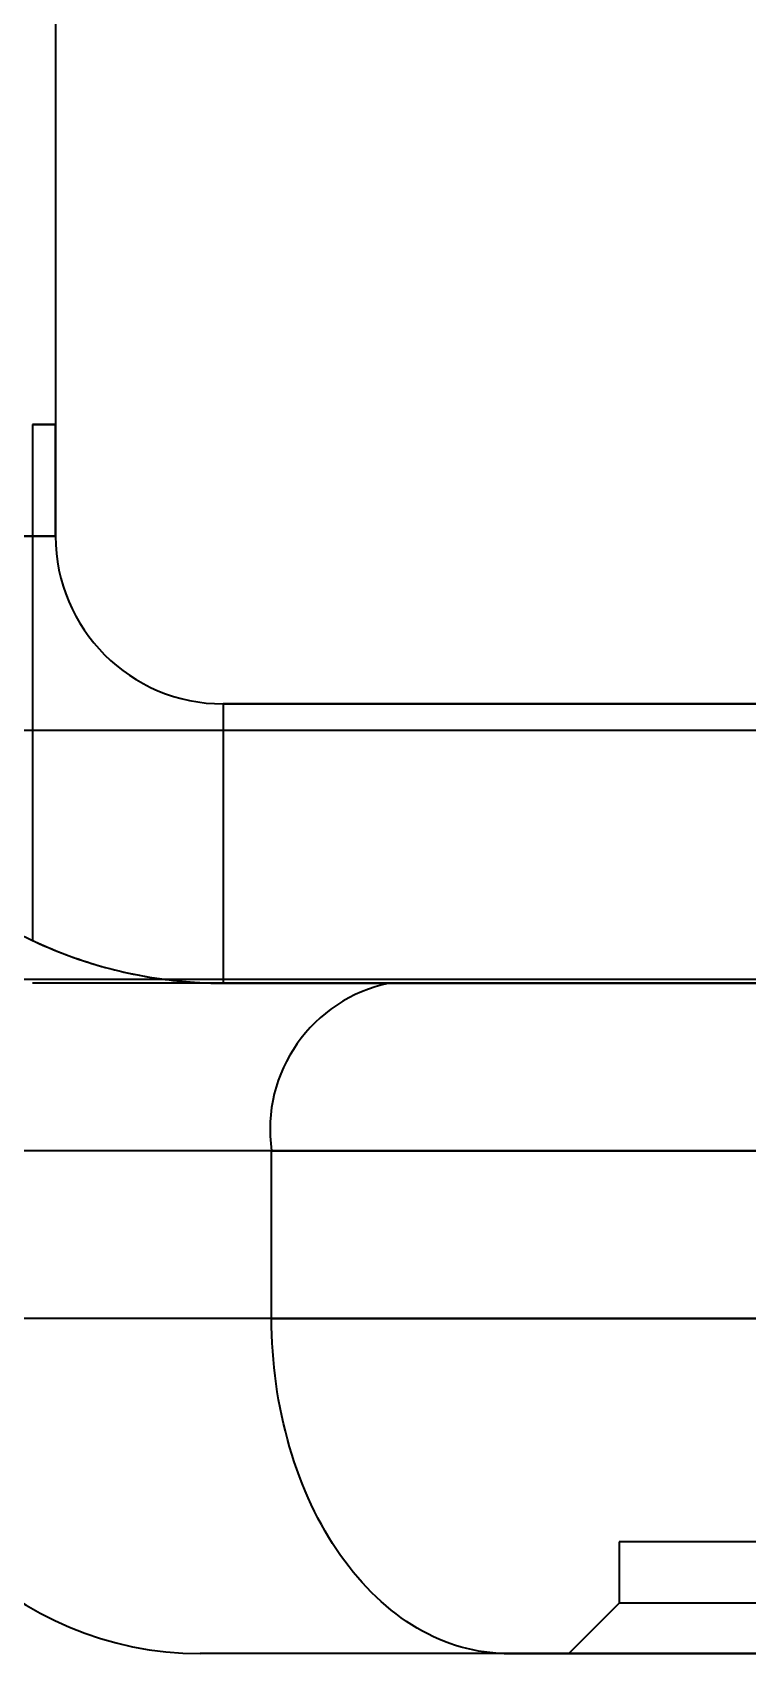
# Model space of a CAD drawing. Header units: millimetres. Extents: x -180 to 3623, y 0 to 2194.
# Drawn here: x 1355.66 to 1368.46, y 1242.93 to 1271.95 of the extents above; entities that cross this region are included whole.
import ezdxf

# ---------------------------------------------------------------- set-up
doc = ezdxf.new("R2010")
doc.units = ezdxf.units.MM

# ---------------------------------------------------------------- blocks, each defined once
blk = doc.blocks.new('Drawing View3')
at = {"color": 7, "linetype": 'Continuous', "lineweight": 35}
for p, q in [((1238.914, 19.573), (1238.914, 2.573)), ((1238.914, 19.573), (1238.914, 2.573)), ((1238.914, 4.573), (1238.5, 4.573)), ((1238.5, 4.573), (1238.5, -4.662)), ((1238.5, 4.573), (1238.914, 4.573)), ((1238.5, 4.573), (1238.5, -4.662)), ((1238.914, 2.573), (1238.914, 4.573)), ((1238.914, 4.573), (1238.914, 2.573)), ((1238.914, 2.573), (1233.914, 2.573)), ((1233.914, 2.573), (1238.914, 2.573)), ((1241.914, -0.427), (1278.086, -0.427)), ((1241.914, -0.427), (1278.086, -0.427)), ((1278.086, -0.427), (1241.914, -0.427)), ((1241.914, -0.427), (1241.914, -5.427)), ((1241.914, -0.427), (1241.914, -5.427)), ((1241.914, -0.427), (1278.086, -0.427)), ((1220, -0.897), (1300, -0.897)), ((1220, -0.897), (1300, -0.897)), ((1220, -5.353), (1300, -5.353)), ((1220, -5.353), (1300, -5.353)), ((1275.016, -5.427), (1238.5, -5.427)), ((1275.016, -5.427), (1238.5, -5.427)), ((1278.086, -5.427), (1241.914, -5.427)), ((1241.914, -5.427), (1278.086, -5.427)), ((1241.914, -5.427), (1278.086, -5.427)), ((1241.914, -5.427), (1278.086, -5.427)), ((1244.984, -5.427), (1244.888, -5.427)), ((1244.984, -5.427), (1244.888, -5.427)), ((1244.984, -5.427), (1281.5, -5.427)), ((1244.984, -5.427), (1281.5, -5.427)), ((1277.221, -8.427), (1235.5, -8.427)), ((1277.221, -8.427), (1235.5, -8.427)), ((1242.779, -11.427), (1242.779, -8.427)), ((1242.779, -8.427), (1284.5, -8.427)), ((1242.779, -11.427), (1242.779, -8.427)), ((1242.779, -8.427), (1284.5, -8.427)), ((1277.221, -11.427), (1235.5, -11.427)), ((1277.221, -11.427), (1235.5, -11.427)), ((1242.779, -11.427), (1284.5, -11.427)), ((1242.779, -11.427), (1284.5, -11.427)), ((1249, -15.427), (1249, -16.527)), ((1249, -15.427), (1249, -16.527)), ((1267.732, -15.427), (1249, -15.427)), ((1267.732, -15.427), (1249, -15.427)), ((1249, -16.527), (1248.1, -17.427)), ((1249, -16.527), (1248.1, -17.427)), ((1267.732, -16.527), (1249, -16.527)), ((1267.732, -16.527), (1249, -16.527)), ((1273.003, -17.427), (1241.5, -17.427)), ((1273.003, -17.427), (1241.5, -17.427)), ((1246.939, -17.427), (1246.997, -17.427)), ((1246.939, -17.427), (1246.997, -17.427)), ((1246.997, -17.427), (1278.5, -17.427)), ((1246.997, -17.427), (1278.5, -17.427)), ((1268.364, -17.427), (1248.1, -17.427)), ((1268.364, -17.427), (1248.1, -17.427))]:
    blk.add_line(p, q, dxfattribs=at)
at = {"color": 7, "linetype": 'Continuous', "lineweight": 35, "flags": 128}
blk.add_lwpolyline([(1246.997, -17.427), (1246.893, -17.426), (1246.79, -17.42), (1246.686, -17.411), (1246.583, -17.399), (1246.48, -17.382), (1246.378, -17.363), (1246.276, -17.339), (1246.174, -17.312), (1246.073, -17.282), (1245.972, -17.248), (1245.872, -17.21), (1245.773, -17.169), (1245.674, -17.125), (1245.576, -17.077), (1245.479, -17.025), (1245.383, -16.971), (1245.288, -16.913), (1245.194, -16.851), (1245.101, -16.787), (1245.009, -16.719), (1244.918, -16.648), (1244.829, -16.574), (1244.74, -16.497), (1244.654, -16.416), (1244.568, -16.333), (1244.484, -16.247), (1244.402, -16.158), (1244.321, -16.066), (1244.242, -15.971), (1244.165, -15.873), (1244.089, -15.773), (1244.015, -15.67), (1243.942, -15.565), (1243.872, -15.457), (1243.803, -15.347), (1243.737, -15.234), (1243.672, -15.119), (1243.609, -15.002), (1243.549, -14.882), (1243.49, -14.761), (1243.434, -14.637), (1243.379, -14.512), (1243.327, -14.385), (1243.277, -14.256), (1243.23, -14.125), (1243.184, -13.993), (1243.141, -13.859), (1243.1, -13.724), (1243.062, -13.587), (1243.026, -13.449), (1242.992, -13.31), (1242.961, -13.169), (1242.932, -13.028), (1242.906, -12.885), (1242.882, -12.742), (1242.86, -12.598), (1242.842, -12.453), (1242.825, -12.308), (1242.811, -12.162), (1242.8, -12.016), (1242.791, -11.869), (1242.785, -11.722), (1242.781, -11.575), (1242.779, -11.427)], dxfattribs=at)
blk.add_lwpolyline([(1246.997, -17.427), (1246.893, -17.426), (1246.79, -17.42), (1246.686, -17.411), (1246.583, -17.399), (1246.48, -17.382), (1246.378, -17.363), (1246.276, -17.339), (1246.174, -17.312), (1246.073, -17.282), (1245.972, -17.248), (1245.872, -17.21), (1245.773, -17.169), (1245.674, -17.125), (1245.576, -17.077), (1245.479, -17.025), (1245.383, -16.971), (1245.288, -16.913), (1245.194, -16.851), (1245.101, -16.787), (1245.009, -16.719), (1244.918, -16.648), (1244.829, -16.574), (1244.74, -16.497), (1244.654, -16.416), (1244.568, -16.333), (1244.484, -16.247), (1244.402, -16.158), (1244.321, -16.066), (1244.242, -15.971), (1244.165, -15.873), (1244.089, -15.773), (1244.015, -15.67), (1243.942, -15.565), (1243.872, -15.457), (1243.803, -15.347), (1243.737, -15.234), (1243.672, -15.119), (1243.609, -15.002), (1243.549, -14.882), (1243.49, -14.761), (1243.434, -14.637), (1243.379, -14.512), (1243.327, -14.385), (1243.277, -14.256), (1243.23, -14.125), (1243.184, -13.993), (1243.141, -13.859), (1243.1, -13.724), (1243.062, -13.587), (1243.026, -13.449), (1242.992, -13.31), (1242.961, -13.169), (1242.932, -13.028), (1242.906, -12.885), (1242.882, -12.742), (1242.86, -12.598), (1242.842, -12.453), (1242.825, -12.308), (1242.811, -12.162), (1242.8, -12.016), (1242.791, -11.869), (1242.785, -11.722), (1242.781, -11.575), (1242.779, -11.427)], dxfattribs=at)
at = {"color": 7, "linetype": 'Continuous', "lineweight": 35}
for centre, radius, start, end in [((1241.914, 2.573), 3, 180, 270), ((1241.914, 2.573), 3, 180, 270), ((1241.914, 2.573), 3, 180, 270), ((1241.914, 2.573), 3, 180, 270), ((1241.914, 2.573), 8, 244.7393, 270), ((1241.914, 2.573), 8, 244.7393, 270), ((1245.424, -8.045), 2.672, 101.5666, 188.2323), ((1245.424, -8.045), 2.672, 101.5666, 188.2323), ((1241.5, -11.427), 6, 180, 269.9986), ((1241.5, -11.427), 6, 180, 269.9986)]:
    blk.add_arc(centre, radius, start, end, dxfattribs=at)
for points, knots in [([(1233.914, 2.573), (1233.919, 2.353), (1233.93, 1.913), (1234.015, 1.256), (1234.151, 0.604), (1234.342, -0.039), (1234.592, -0.675), (1234.903, -1.303), (1235.279, -1.916), (1235.716, -2.503), (1236.182, -3.022), (1236.665, -3.475), (1237.153, -3.866), (1237.679, -4.224), (1238.242, -4.545), (1238.842, -4.823), (1239.474, -5.055), (1240.131, -5.236), (1240.763, -5.352), (1241.359, -5.416), (1241.729, -5.424), (1241.914, -5.427)], [0, 0, 0, 0, 0.057895, 0.115996, 0.174153, 0.232229, 0.290103, 0.3501, 0.410295, 0.470454, 0.5304, 0.579016, 0.627791, 0.676536, 0.725111, 0.774091, 0.82331, 0.872496, 0.921432, 0.960716, 1, 1, 1, 1]), ([(1233.914, 2.573), (1233.919, 2.353), (1233.93, 1.913), (1234.015, 1.256), (1234.151, 0.604), (1234.342, -0.038), (1234.591, -0.675), (1234.903, -1.302), (1235.279, -1.916), (1235.716, -2.503), (1236.182, -3.022), (1236.665, -3.475), (1237.153, -3.866), (1237.679, -4.224), (1238.241, -4.545), (1238.841, -4.823), (1239.474, -5.055), (1240.131, -5.236), (1240.763, -5.352), (1241.359, -5.416), (1241.729, -5.424), (1241.914, -5.427)], [0, 0, 0, 0, 0.057883, 0.115972, 0.174118, 0.232182, 0.290044, 0.350044, 0.410242, 0.470404, 0.530353, 0.578971, 0.627748, 0.676495, 0.725072, 0.774054, 0.823275, 0.872464, 0.921402, 0.960701, 1, 1, 1, 1])]:
    blk.add_open_spline(points, degree=3, knots=knots, dxfattribs=at)

msp = doc.modelspace()

# ---------------------------------------------------------------- block references
at = {"color": 7, "linetype": 'Continuous', "lineweight": 35}
msp.add_blockref('Drawing View3', (117.163, 1260.353), dxfattribs=at)

doc.saveas('drawing.dxf')
